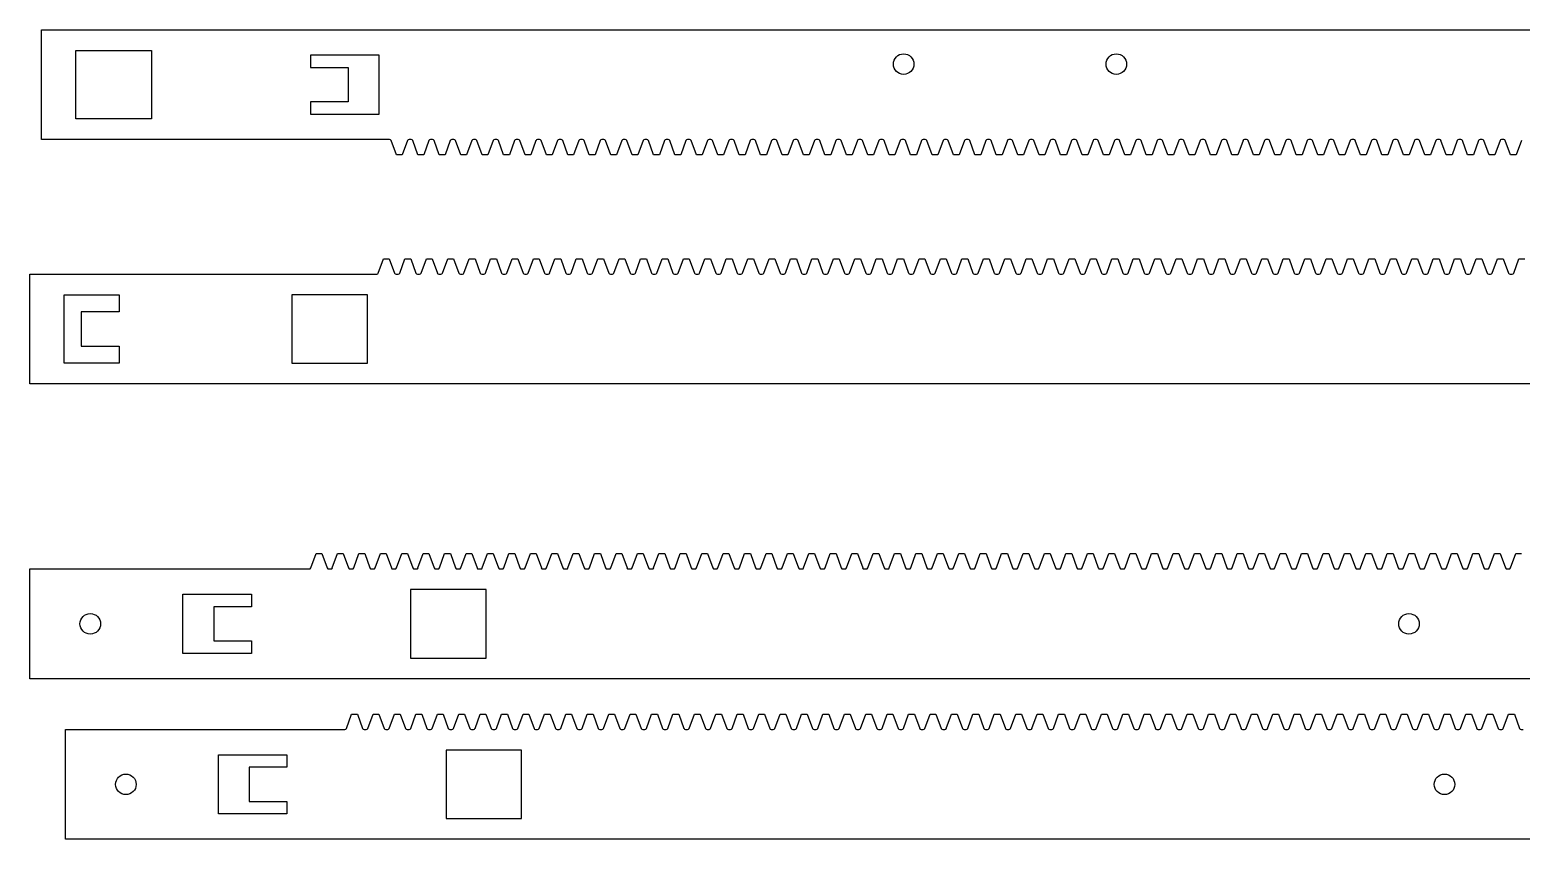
# Model space of a CAD drawing. Header units: millimetres. Extents: x -1032 to 1068, y -74 to 636.
# Drawn here: x 102.5 to 319.9, y 424.4 to 542.5 of the extents above; entities that cross this region are included whole.
import ezdxf

# ---------------------------------------------------------------- set-up
doc = ezdxf.new("R2010")
doc.units = ezdxf.units.MM
for name, color, linetype in [('Default', 7, 'Continuous'), ('RACK', 7, 'Continuous'), ('RACK_COUNTER_BAC', 7, 'Continuous'), ('RACK_FOR_X', 7, 'Continuous')]:
    doc.layers.add(name, color=color, linetype=linetype)

# ---------------------------------------------------------------- blocks, each defined once
blk = doc.blocks.new('SE35')
at = {"layer": 'RACK', "color": 7, "linetype": 'Continuous'}
for p, q in [((143.47, 463.99), (144.23, 466.07)), ((144.23, 466.07), (145.07, 466.07)), ((145.07, 466.07), (145.83, 463.99)), ((146.59, 463.99), (147.35, 466.07)), ((147.35, 466.07), (148.19, 466.07)), ((148.19, 466.07), (148.95, 463.99)), ((149.71, 463.99), (150.47, 466.07)), ((150.47, 466.07), (151.32, 466.07)), ((151.32, 466.07), (152.08, 463.99)), ((152.84, 463.99), (153.6, 466.07)), ((153.6, 466.07), (154.44, 466.07)), ((154.44, 466.07), (155.2, 463.99)), ((155.96, 463.99), (156.72, 466.07)), ((156.72, 466.07), (157.56, 466.07)), ((157.56, 466.07), (158.32, 463.99)), ((159.08, 463.99), (159.84, 466.07)), ((159.84, 466.07), (160.68, 466.07)), ((160.68, 466.07), (161.44, 463.99)), ((162.21, 463.99), (162.96, 466.07)), ((162.96, 466.07), (163.81, 466.07)), ((163.81, 466.07), (164.57, 463.99)), ((165.33, 463.99), (166.09, 466.07)), ((166.09, 466.07), (166.93, 466.07)), ((166.93, 466.07), (167.69, 463.99)), ((168.45, 463.99), (169.21, 466.07)), ((169.21, 466.07), (170.05, 466.07)), ((170.05, 466.07), (170.81, 463.99)), ((171.57, 463.99), (172.33, 466.07)), ((172.33, 466.07), (173.18, 466.07)), ((173.18, 466.07), (173.94, 463.99)), ((174.7, 463.99), (175.46, 466.07)), ((175.46, 466.07), (176.3, 466.07)), ((176.3, 466.07), (177.06, 463.99)), ((177.82, 463.99), (178.58, 466.07)), ((178.58, 466.07), (179.42, 466.07)), ((179.42, 466.07), (180.18, 463.99)), ((180.94, 463.99), (181.7, 466.07)), ((181.7, 466.07), (182.54, 466.07)), ((182.54, 466.07), (183.3, 463.99)), ((184.07, 463.99), (184.82, 466.07)), ((184.82, 466.07), (185.67, 466.07)), ((185.67, 466.07), (186.43, 463.99)), ((187.19, 463.99), (187.95, 466.07)), ((187.95, 466.07), (188.79, 466.07)), ((188.79, 466.07), (189.55, 463.99)), ((190.31, 463.99), (191.07, 466.07)), ((191.07, 466.07), (191.91, 466.07)), ((191.91, 466.07), (192.67, 463.99)), ((193.43, 463.99), (194.19, 466.07)), ((194.19, 466.07), (195.04, 466.07)), ((195.04, 466.07), (195.79, 463.99)), ((196.56, 463.99), (197.32, 466.07)), ((197.32, 466.07), (198.16, 466.07)), ((198.16, 466.07), (198.92, 463.99)), ((199.68, 463.99), (200.44, 466.07)), ((200.44, 466.07), (201.28, 466.07)), ((201.28, 466.07), (202.04, 463.99)), ((202.8, 463.99), (203.56, 466.07)), ((203.56, 466.07), (204.4, 466.07)), ((204.4, 466.07), (205.16, 463.99)), ((205.93, 463.99), (206.68, 466.07)), ((206.68, 466.07), (207.53, 466.07)), ((207.53, 466.07), (208.29, 463.99)), ((209.05, 463.99), (209.81, 466.07)), ((209.81, 466.07), (210.65, 466.07)), ((210.65, 466.07), (211.41, 463.99)), ((212.17, 463.99), (212.93, 466.07)), ((212.93, 466.07), (213.77, 466.07)), ((213.77, 466.07), (214.53, 463.99)), ((215.29, 463.99), (216.05, 466.07)), ((216.05, 466.07), (216.9, 466.07)), ((216.9, 466.07), (217.65, 463.99)), ((218.42, 463.99), (219.18, 466.07)), ((219.18, 466.07), (220.02, 466.07)), ((220.02, 466.07), (220.78, 463.99)), ((221.54, 463.99), (222.3, 466.07)), ((222.3, 466.07), (223.14, 466.07)), ((223.14, 466.07), (223.9, 463.99)), ((224.66, 463.99), (225.42, 466.07)), ((225.42, 466.07), (226.26, 466.07)), ((226.26, 466.07), (227.02, 463.99)), ((227.78, 463.99), (228.54, 466.07)), ((228.54, 466.07), (229.39, 466.07)), ((229.39, 466.07), (230.15, 463.99)), ((230.91, 463.99), (231.67, 466.07)), ((231.67, 466.07), (232.51, 466.07)), ((232.51, 466.07), (233.27, 463.99)), ((234.03, 463.99), (234.79, 466.07)), ((234.79, 466.07), (235.63, 466.07)), ((235.63, 466.07), (236.39, 463.99)), ((237.15, 463.99), (237.91, 466.07)), ((237.91, 466.07), (238.75, 466.07)), ((238.75, 466.07), (239.51, 463.99)), ((240.28, 463.99), (241.03, 466.07)), ((241.03, 466.07), (241.88, 466.07)), ((241.88, 466.07), (242.64, 463.99)), ((243.4, 463.99), (244.16, 466.07)), ((244.16, 466.07), (245, 466.07)), ((245, 466.07), (245.76, 463.99)), ((246.52, 463.99), (247.28, 466.07)), ((247.28, 466.07), (248.12, 466.07)), ((248.12, 466.07), (248.88, 463.99)), ((249.64, 463.99), (250.4, 466.07)), ((250.4, 466.07), (251.25, 466.07)), ((251.25, 466.07), (252.01, 463.99)), ((252.77, 463.99), (253.53, 466.07)), ((253.53, 466.07), (254.37, 466.07)), ((254.37, 466.07), (255.13, 463.99)), ((255.89, 463.99), (256.65, 466.07)), ((256.65, 466.07), (257.49, 466.07)), ((257.49, 466.07), (258.25, 463.99)), ((259.01, 463.99), (259.77, 466.07)), ((259.77, 466.07), (260.61, 466.07)), ((260.61, 466.07), (261.37, 463.99)), ((262.14, 463.99), (262.89, 466.07)), ((262.89, 466.07), (263.74, 466.07)), ((263.74, 466.07), (264.5, 463.99)), ((265.26, 463.99), (266.02, 466.07)), ((266.02, 466.07), (266.86, 466.07)), ((266.86, 466.07), (267.62, 463.99)), ((268.38, 463.99), (269.14, 466.07)), ((269.14, 466.07), (269.98, 466.07)), ((269.98, 466.07), (270.74, 463.99)), ((271.5, 463.99), (272.26, 466.07)), ((272.26, 466.07), (273.11, 466.07)), ((273.11, 466.07), (273.86, 463.99)), ((274.63, 463.99), (275.39, 466.07)), ((275.39, 466.07), (276.23, 466.07)), ((276.23, 466.07), (276.99, 463.99)), ((277.75, 463.99), (278.51, 466.07)), ((278.51, 466.07), (279.35, 466.07)), ((279.35, 466.07), (280.11, 463.99)), ((280.87, 463.99), (281.63, 466.07)), ((281.63, 466.07), (282.47, 466.07)), ((282.47, 466.07), (283.23, 463.99)), ((284, 463.99), (284.75, 466.07)), ((284.75, 466.07), (285.6, 466.07)), ((285.6, 466.07), (286.36, 463.99)), ((287.12, 463.99), (287.88, 466.07)), ((287.88, 466.07), (288.72, 466.07)), ((288.72, 466.07), (289.48, 463.99)), ((290.24, 463.99), (291, 466.07)), ((291, 466.07), (291.84, 466.07)), ((291.84, 466.07), (292.6, 463.99)), ((293.36, 463.99), (294.12, 466.07)), ((294.12, 466.07), (294.97, 466.07)), ((294.97, 466.07), (295.72, 463.99)), ((296.49, 463.99), (297.25, 466.07)), ((297.25, 466.07), (298.09, 466.07)), ((298.09, 466.07), (298.85, 463.99)), ((299.61, 463.99), (300.37, 466.07)), ((300.37, 466.07), (301.21, 466.07)), ((301.21, 466.07), (301.97, 463.99)), ((302.73, 463.99), (303.49, 466.07)), ((303.49, 466.07), (304.33, 466.07)), ((304.33, 466.07), (305.09, 463.99)), ((305.85, 463.99), (306.61, 466.07)), ((306.61, 466.07), (307.46, 466.07)), ((307.46, 466.07), (308.22, 463.99)), ((308.98, 463.99), (309.74, 466.07)), ((309.74, 466.07), (310.58, 466.07)), ((310.58, 466.07), (311.34, 463.99)), ((312.1, 463.99), (312.86, 466.07)), ((312.86, 466.07), (313.7, 466.07)), ((313.7, 466.07), (314.46, 463.99)), ((315.22, 463.99), (315.98, 466.07)), ((315.98, 466.07), (316.83, 466.07)), ((316.83, 466.07), (317.58, 463.99)), ((318.35, 463.99), (319.11, 466.07)), ((319.11, 466.07), (319.95, 466.07)), ((102.5, 463.82), (143.23, 463.82)), ((102.5, 447.82), (102.5, 463.82)), ((146.06, 463.82), (146.36, 463.82)), ((149.19, 463.82), (149.48, 463.82)), ((152.31, 463.82), (152.6, 463.82)), ((155.43, 463.82), (155.73, 463.82)), ((158.56, 463.82), (158.85, 463.82)), ((161.68, 463.82), (161.97, 463.82)), ((164.8, 463.82), (165.09, 463.82)), ((167.92, 463.82), (168.22, 463.82)), ((171.05, 463.82), (171.34, 463.82)), ((174.17, 463.82), (174.46, 463.82)), ((177.29, 463.82), (177.58, 463.82)), ((180.42, 463.82), (180.71, 463.82)), ((183.54, 463.82), (183.83, 463.82)), ((186.66, 463.82), (186.95, 463.82)), ((189.78, 463.82), (190.08, 463.82)), ((192.91, 463.82), (193.2, 463.82)), ((196.03, 463.82), (196.32, 463.82)), ((199.15, 463.82), (199.44, 463.82)), ((202.28, 463.82), (202.57, 463.82)), ((205.4, 463.82), (205.69, 463.82)), ((208.52, 463.82), (208.81, 463.82)), ((211.64, 463.82), (211.94, 463.82)), ((214.77, 463.82), (215.06, 463.82)), ((217.89, 463.82), (218.18, 463.82)), ((221.01, 463.82), (221.3, 463.82)), ((224.13, 463.82), (224.43, 463.82)), ((227.26, 463.82), (227.55, 463.82)), ((230.38, 463.82), (230.67, 463.82)), ((233.5, 463.82), (233.8, 463.82)), ((236.63, 463.82), (236.92, 463.82)), ((239.75, 463.82), (240.04, 463.82)), ((242.87, 463.82), (243.16, 463.82)), ((245.99, 463.82), (246.29, 463.82)), ((249.12, 463.82), (249.41, 463.82)), ((252.24, 463.82), (252.53, 463.82)), ((255.36, 463.82), (255.65, 463.82)), ((258.49, 463.82), (258.78, 463.82)), ((261.61, 463.82), (261.9, 463.82)), ((264.73, 463.82), (265.02, 463.82)), ((267.85, 463.82), (268.15, 463.82)), ((270.98, 463.82), (271.27, 463.82)), ((274.1, 463.82), (274.39, 463.82)), ((277.22, 463.82), (277.51, 463.82)), ((280.35, 463.82), (280.64, 463.82)), ((283.47, 463.82), (283.76, 463.82)), ((286.59, 463.82), (286.88, 463.82)), ((289.71, 463.82), (290.01, 463.82)), ((292.84, 463.82), (293.13, 463.82)), ((295.96, 463.82), (296.25, 463.82)), ((299.08, 463.82), (299.37, 463.82)), ((302.21, 463.82), (302.5, 463.82)), ((305.33, 463.82), (305.62, 463.82)), ((308.45, 463.82), (308.74, 463.82)), ((311.57, 463.82), (311.87, 463.82)), ((314.7, 463.82), (314.99, 463.82)), ((317.82, 463.82), (318.11, 463.82)), ((124.8, 451.51), (124.8, 460.14)), ((124.8, 460.14), (134.8, 460.14)), ((134.8, 460.14), (134.8, 458.32)), ((158, 460.82), (158, 450.82)), ((169, 460.82), (158, 460.82)), ((169, 450.82), (169, 460.82)), ((134.8, 458.32), (129.3, 458.32)), ((129.3, 458.32), (129.3, 453.32)), ((129.3, 453.32), (134.8, 453.32)), ((134.8, 453.32), (134.8, 451.51)), ((134.8, 451.51), (124.8, 451.51)), ((158, 450.82), (169, 450.82)), ((325.16, 447.82), (102.5, 447.82))]:
    blk.add_line(p, q, dxfattribs=at)
for centre in [(111.31, 455.82), (303.53, 455.82)]:
    blk.add_circle(centre, 1.5, dxfattribs=at)
for centre, start, end in [((143.23, 464.07), 270, 340), ((146.06, 464.07), 200, 270), ((146.36, 464.07), 270, 340), ((149.19, 464.07), 200, 270), ((149.48, 464.07), 270, 340), ((152.31, 464.07), 200, 270), ((152.6, 464.07), 270, 340), ((155.43, 464.07), 200, 270), ((155.73, 464.07), 270, 340), ((158.56, 464.07), 200, 270), ((158.85, 464.07), 270, 340), ((161.68, 464.07), 200, 270), ((161.97, 464.07), 270, 340), ((164.8, 464.07), 200, 270), ((165.09, 464.07), 270, 340), ((167.92, 464.07), 200, 270), ((168.22, 464.07), 270, 340), ((171.05, 464.07), 200, 270), ((171.34, 464.07), 270, 340), ((174.17, 464.07), 200, 270), ((174.46, 464.07), 270, 340), ((177.29, 464.07), 200, 270), ((177.58, 464.07), 270, 340), ((180.42, 464.07), 200, 270), ((180.71, 464.07), 270, 340), ((183.54, 464.07), 200, 270), ((183.83, 464.07), 270, 340), ((186.66, 464.07), 200, 270), ((186.95, 464.07), 270, 340), ((189.78, 464.07), 200, 270), ((190.08, 464.07), 270, 340), ((192.91, 464.07), 200, 270), ((193.2, 464.07), 270, 340), ((196.03, 464.07), 200, 270), ((196.32, 464.07), 270, 340), ((199.15, 464.07), 200, 270), ((199.44, 464.07), 270, 340), ((202.28, 464.07), 200, 270), ((202.57, 464.07), 270, 340), ((205.4, 464.07), 200, 270), ((205.69, 464.07), 270, 340), ((208.52, 464.07), 200, 270), ((208.81, 464.07), 270, 340), ((211.64, 464.07), 200, 270), ((211.94, 464.07), 270, 340), ((214.77, 464.07), 200, 270), ((215.06, 464.07), 270, 340), ((217.89, 464.07), 200, 270), ((218.18, 464.07), 270, 340), ((221.01, 464.07), 200, 270), ((221.3, 464.07), 270, 340), ((224.13, 464.07), 200, 270), ((224.43, 464.07), 270, 340), ((227.26, 464.07), 200, 270), ((227.55, 464.07), 270, 340), ((230.38, 464.07), 200, 270), ((230.67, 464.07), 270, 340), ((233.5, 464.07), 200, 270), ((233.8, 464.07), 270, 340), ((236.63, 464.07), 200, 270), ((236.92, 464.07), 270, 340), ((239.75, 464.07), 200, 270), ((240.04, 464.07), 270, 340), ((242.87, 464.07), 200, 270), ((243.16, 464.07), 270, 340), ((245.99, 464.07), 200, 270), ((246.29, 464.07), 270, 340), ((249.12, 464.07), 200, 270), ((249.41, 464.07), 270, 340), ((252.24, 464.07), 200, 270), ((252.53, 464.07), 270, 340), ((255.36, 464.07), 200, 270), ((255.65, 464.07), 270, 340), ((258.49, 464.07), 200, 270), ((258.78, 464.07), 270, 340), ((261.61, 464.07), 200, 270), ((261.9, 464.07), 270, 340), ((264.73, 464.07), 200, 270), ((265.02, 464.07), 270, 340), ((267.85, 464.07), 200, 270), ((268.15, 464.07), 270, 340), ((270.98, 464.07), 200, 270), ((271.27, 464.07), 270, 340), ((274.1, 464.07), 200, 270), ((274.39, 464.07), 270, 340), ((277.22, 464.07), 200, 270), ((277.51, 464.07), 270, 340), ((280.35, 464.07), 200, 270), ((280.64, 464.07), 270, 340), ((283.47, 464.07), 200, 270), ((283.76, 464.07), 270, 340), ((286.59, 464.07), 200, 270), ((286.88, 464.07), 270, 340), ((289.71, 464.07), 200, 270), ((290.01, 464.07), 270, 340), ((292.84, 464.07), 200, 270), ((293.13, 464.07), 270, 340), ((295.96, 464.07), 200, 270), ((296.25, 464.07), 270, 340), ((299.08, 464.07), 200, 270), ((299.37, 464.07), 270, 340), ((302.21, 464.07), 200, 270), ((302.5, 464.07), 270, 340), ((305.33, 464.07), 200, 270), ((305.62, 464.07), 270, 340), ((308.45, 464.07), 200, 270), ((308.74, 464.07), 270, 340), ((311.57, 464.07), 200, 270), ((311.87, 464.07), 270, 340), ((314.7, 464.07), 200, 270), ((314.99, 464.07), 270, 340), ((317.82, 464.07), 200, 270), ((318.11, 464.07), 270, 340)]:
    blk.add_arc(centre, 0.25, start, end, dxfattribs=at)
blk = doc.blocks.new('SE36')
at = {"layer": 'RACK_COUNTER_BAC', "color": 7, "linetype": 'Continuous'}
for p, q in [((153.29, 506.99), (154.05, 509.07)), ((154.05, 509.07), (154.89, 509.07)), ((154.89, 509.07), (155.65, 506.99)), ((156.42, 506.99), (157.17, 509.07)), ((157.17, 509.07), (158.02, 509.07)), ((158.02, 509.07), (158.78, 506.99)), ((159.54, 506.99), (160.3, 509.07)), ((160.3, 509.07), (161.14, 509.07)), ((161.14, 509.07), (161.9, 506.99)), ((162.66, 506.99), (163.42, 509.07)), ((163.42, 509.07), (164.26, 509.07)), ((164.26, 509.07), (165.02, 506.99)), ((165.78, 506.99), (166.54, 509.07)), ((166.54, 509.07), (167.39, 509.07)), ((167.39, 509.07), (168.14, 506.99)), ((168.91, 506.99), (169.67, 509.07)), ((169.67, 509.07), (170.51, 509.07)), ((170.51, 509.07), (171.27, 506.99)), ((172.03, 506.99), (172.79, 509.07)), ((172.79, 509.07), (173.63, 509.07)), ((173.63, 509.07), (174.39, 506.99)), ((175.15, 506.99), (175.91, 509.07)), ((175.91, 509.07), (176.75, 509.07)), ((176.75, 509.07), (177.51, 506.99)), ((178.27, 506.99), (179.03, 509.07)), ((179.03, 509.07), (179.88, 509.07)), ((179.88, 509.07), (180.64, 506.99)), ((181.4, 506.99), (182.16, 509.07)), ((182.16, 509.07), (183, 509.07)), ((183, 509.07), (183.76, 506.99)), ((184.52, 506.99), (185.28, 509.07)), ((185.28, 509.07), (186.12, 509.07)), ((186.12, 509.07), (186.88, 506.99)), ((187.64, 506.99), (188.4, 509.07)), ((188.4, 509.07), (189.25, 509.07)), ((189.25, 509.07), (190, 506.99)), ((190.77, 506.99), (191.53, 509.07)), ((191.53, 509.07), (192.37, 509.07)), ((192.37, 509.07), (193.13, 506.99)), ((193.89, 506.99), (194.65, 509.07)), ((194.65, 509.07), (195.49, 509.07)), ((195.49, 509.07), (196.25, 506.99)), ((197.01, 506.99), (197.77, 509.07)), ((197.77, 509.07), (198.61, 509.07)), ((198.61, 509.07), (199.37, 506.99)), ((200.13, 506.99), (200.89, 509.07)), ((200.89, 509.07), (201.74, 509.07)), ((201.74, 509.07), (202.5, 506.99)), ((203.26, 506.99), (204.02, 509.07)), ((204.02, 509.07), (204.86, 509.07)), ((204.86, 509.07), (205.62, 506.99)), ((206.38, 506.99), (207.14, 509.07)), ((207.14, 509.07), (207.98, 509.07)), ((207.98, 509.07), (208.74, 506.99)), ((209.5, 506.99), (210.26, 509.07)), ((210.26, 509.07), (211.1, 509.07)), ((211.1, 509.07), (211.86, 506.99)), ((212.63, 506.99), (213.38, 509.07)), ((213.38, 509.07), (214.23, 509.07)), ((214.23, 509.07), (214.99, 506.99)), ((215.75, 506.99), (216.51, 509.07)), ((216.51, 509.07), (217.35, 509.07)), ((217.35, 509.07), (218.11, 506.99)), ((218.87, 506.99), (219.63, 509.07)), ((219.63, 509.07), (220.47, 509.07)), ((220.47, 509.07), (221.23, 506.99)), ((221.99, 506.99), (222.75, 509.07)), ((222.75, 509.07), (223.6, 509.07)), ((223.6, 509.07), (224.36, 506.99)), ((225.12, 506.99), (225.88, 509.07)), ((225.88, 509.07), (226.72, 509.07)), ((226.72, 509.07), (227.48, 506.99)), ((228.24, 506.99), (229, 509.07)), ((229, 509.07), (229.84, 509.07)), ((229.84, 509.07), (230.6, 506.99)), ((231.36, 506.99), (232.12, 509.07)), ((232.12, 509.07), (232.96, 509.07)), ((232.96, 509.07), (233.72, 506.99)), ((234.49, 506.99), (235.24, 509.07)), ((235.24, 509.07), (236.09, 509.07)), ((236.09, 509.07), (236.85, 506.99)), ((237.61, 506.99), (238.37, 509.07)), ((238.37, 509.07), (239.21, 509.07)), ((239.21, 509.07), (239.97, 506.99)), ((240.73, 506.99), (241.49, 509.07)), ((241.49, 509.07), (242.33, 509.07)), ((242.33, 509.07), (243.09, 506.99)), ((243.85, 506.99), (244.61, 509.07)), ((244.61, 509.07), (245.46, 509.07)), ((245.46, 509.07), (246.21, 506.99)), ((246.98, 506.99), (247.74, 509.07)), ((247.74, 509.07), (248.58, 509.07)), ((248.58, 509.07), (249.34, 506.99)), ((250.1, 506.99), (250.86, 509.07)), ((250.86, 509.07), (251.7, 509.07)), ((251.7, 509.07), (252.46, 506.99)), ((253.22, 506.99), (253.98, 509.07)), ((253.98, 509.07), (254.82, 509.07)), ((254.82, 509.07), (255.58, 506.99)), ((256.35, 506.99), (257.1, 509.07)), ((257.1, 509.07), (257.95, 509.07)), ((257.95, 509.07), (258.71, 506.99)), ((259.47, 506.99), (260.23, 509.07)), ((260.23, 509.07), (261.07, 509.07)), ((261.07, 509.07), (261.83, 506.99)), ((262.59, 506.99), (263.35, 509.07)), ((263.35, 509.07), (264.19, 509.07)), ((264.19, 509.07), (264.95, 506.99)), ((265.71, 506.99), (266.47, 509.07)), ((266.47, 509.07), (267.32, 509.07)), ((267.32, 509.07), (268.07, 506.99)), ((268.84, 506.99), (269.6, 509.07)), ((269.6, 509.07), (270.44, 509.07)), ((270.44, 509.07), (271.2, 506.99)), ((271.96, 506.99), (272.72, 509.07)), ((272.72, 509.07), (273.56, 509.07)), ((273.56, 509.07), (274.32, 506.99)), ((275.08, 506.99), (275.84, 509.07)), ((275.84, 509.07), (276.68, 509.07)), ((276.68, 509.07), (277.44, 506.99)), ((278.2, 506.99), (278.96, 509.07)), ((278.96, 509.07), (279.81, 509.07)), ((279.81, 509.07), (280.57, 506.99)), ((281.33, 506.99), (282.09, 509.07)), ((282.09, 509.07), (282.93, 509.07)), ((282.93, 509.07), (283.69, 506.99)), ((284.45, 506.99), (285.21, 509.07)), ((285.21, 509.07), (286.05, 509.07)), ((286.05, 509.07), (286.81, 506.99)), ((287.57, 506.99), (288.33, 509.07)), ((288.33, 509.07), (289.18, 509.07)), ((289.18, 509.07), (289.93, 506.99)), ((290.7, 506.99), (291.45, 509.07)), ((291.45, 509.07), (292.3, 509.07)), ((292.3, 509.07), (293.06, 506.99)), ((293.82, 506.99), (294.58, 509.07)), ((294.58, 509.07), (295.42, 509.07)), ((295.42, 509.07), (296.18, 506.99)), ((296.94, 506.99), (297.7, 509.07)), ((297.7, 509.07), (298.54, 509.07)), ((298.54, 509.07), (299.3, 506.99)), ((300.06, 506.99), (300.82, 509.07)), ((300.82, 509.07), (301.67, 509.07)), ((301.67, 509.07), (302.43, 506.99)), ((303.19, 506.99), (303.95, 509.07)), ((303.95, 509.07), (304.79, 509.07)), ((304.79, 509.07), (305.55, 506.99)), ((306.31, 506.99), (307.07, 509.07)), ((307.07, 509.07), (307.91, 509.07)), ((307.91, 509.07), (308.67, 506.99)), ((309.43, 506.99), (310.19, 509.07)), ((310.19, 509.07), (311.03, 509.07)), ((311.03, 509.07), (311.79, 506.99)), ((312.56, 506.99), (313.31, 509.07)), ((313.31, 509.07), (314.16, 509.07)), ((314.16, 509.07), (314.92, 506.99)), ((315.68, 506.99), (316.44, 509.07)), ((316.44, 509.07), (317.28, 509.07)), ((317.28, 509.07), (318.04, 506.99)), ((318.8, 506.99), (319.56, 509.07)), ((319.56, 509.07), (320.4, 509.07)), ((102.5, 506.82), (153.06, 506.82)), ((102.5, 490.82), (102.5, 506.82)), ((155.89, 506.82), (156.18, 506.82)), ((159.01, 506.82), (159.3, 506.82)), ((162.13, 506.82), (162.43, 506.82)), ((165.26, 506.82), (165.55, 506.82)), ((168.38, 506.82), (168.67, 506.82)), ((171.5, 506.82), (171.79, 506.82)), ((174.63, 506.82), (174.92, 506.82)), ((177.75, 506.82), (178.04, 506.82)), ((180.87, 506.82), (181.16, 506.82)), ((183.99, 506.82), (184.29, 506.82)), ((187.12, 506.82), (187.41, 506.82)), ((190.24, 506.82), (190.53, 506.82)), ((193.36, 506.82), (193.65, 506.82)), ((196.48, 506.82), (196.78, 506.82)), ((199.61, 506.82), (199.9, 506.82)), ((202.73, 506.82), (203.02, 506.82)), ((205.85, 506.82), (206.15, 506.82)), ((208.98, 506.82), (209.27, 506.82)), ((212.1, 506.82), (212.39, 506.82)), ((215.22, 506.82), (215.51, 506.82)), ((218.34, 506.82), (218.64, 506.82)), ((221.47, 506.82), (221.76, 506.82)), ((224.59, 506.82), (224.88, 506.82)), ((227.71, 506.82), (228, 506.82)), ((230.84, 506.82), (231.13, 506.82)), ((233.96, 506.82), (234.25, 506.82)), ((237.08, 506.82), (237.37, 506.82)), ((240.2, 506.82), (240.5, 506.82)), ((243.33, 506.82), (243.62, 506.82)), ((246.45, 506.82), (246.74, 506.82)), ((249.57, 506.82), (249.86, 506.82)), ((252.7, 506.82), (252.99, 506.82)), ((255.82, 506.82), (256.11, 506.82)), ((258.94, 506.82), (259.23, 506.82)), ((262.06, 506.82), (262.36, 506.82)), ((265.19, 506.82), (265.48, 506.82)), ((268.31, 506.82), (268.6, 506.82)), ((271.43, 506.82), (271.72, 506.82)), ((274.55, 506.82), (274.85, 506.82)), ((277.68, 506.82), (277.97, 506.82)), ((280.8, 506.82), (281.09, 506.82)), ((283.92, 506.82), (284.22, 506.82)), ((287.05, 506.82), (287.34, 506.82)), ((290.17, 506.82), (290.46, 506.82)), ((293.29, 506.82), (293.58, 506.82)), ((296.41, 506.82), (296.71, 506.82)), ((299.54, 506.82), (299.83, 506.82)), ((302.66, 506.82), (302.95, 506.82)), ((305.78, 506.82), (306.08, 506.82)), ((308.91, 506.82), (309.2, 506.82)), ((312.03, 506.82), (312.32, 506.82)), ((315.15, 506.82), (315.44, 506.82)), ((318.27, 506.82), (318.57, 506.82)), ((107.5, 493.82), (107.5, 503.82)), ((107.5, 503.82), (115.5, 503.82)), ((115.5, 503.82), (115.5, 501.32)), ((151.7, 503.82), (140.7, 503.82)), ((140.7, 503.82), (140.7, 493.82)), ((151.7, 493.82), (151.7, 503.82)), ((115.5, 501.32), (110, 501.32)), ((110, 501.32), (110, 496.32)), ((110, 496.32), (115.5, 496.32)), ((115.5, 496.32), (115.5, 493.82)), ((115.5, 493.82), (107.5, 493.82)), ((140.7, 493.82), (151.7, 493.82)), ((384.8, 490.82), (102.5, 490.82))]:
    blk.add_line(p, q, dxfattribs=at)
for centre, start, end in [((153.06, 507.07), 270, 340), ((155.89, 507.07), 200, 270), ((156.18, 507.07), 270, 340), ((159.01, 507.07), 200, 270), ((159.3, 507.07), 270, 340), ((162.13, 507.07), 200, 270), ((162.43, 507.07), 270, 340), ((165.26, 507.07), 200, 270), ((165.55, 507.07), 270, 340), ((168.38, 507.07), 200, 270), ((168.67, 507.07), 270, 340), ((171.5, 507.07), 200, 270), ((171.79, 507.07), 270, 340), ((174.63, 507.07), 200, 270), ((174.92, 507.07), 270, 340), ((177.75, 507.07), 200, 270), ((178.04, 507.07), 270, 340), ((180.87, 507.07), 200, 270), ((181.16, 507.07), 270, 340), ((183.99, 507.07), 200, 270), ((184.29, 507.07), 270, 340), ((187.12, 507.07), 200, 270), ((187.41, 507.07), 270, 340), ((190.24, 507.07), 200, 270), ((190.53, 507.07), 270, 340), ((193.36, 507.07), 200, 270), ((193.65, 507.07), 270, 340), ((196.48, 507.07), 200, 270), ((196.78, 507.07), 270, 340), ((199.61, 507.07), 200, 270), ((199.9, 507.07), 270, 340), ((202.73, 507.07), 200, 270), ((203.02, 507.07), 270, 340), ((205.85, 507.07), 200, 270), ((206.15, 507.07), 270, 340), ((208.98, 507.07), 200, 270), ((209.27, 507.07), 270, 340), ((212.1, 507.07), 200, 270), ((212.39, 507.07), 270, 340), ((215.22, 507.07), 200, 270), ((215.51, 507.07), 270, 340), ((218.34, 507.07), 200, 270), ((218.64, 507.07), 270, 340), ((221.47, 507.07), 200, 270), ((221.76, 507.07), 270, 340), ((224.59, 507.07), 200, 270), ((224.88, 507.07), 270, 340), ((227.71, 507.07), 200, 270), ((228, 507.07), 270, 340), ((230.84, 507.07), 200, 270), ((231.13, 507.07), 270, 340), ((233.96, 507.07), 200, 270), ((234.25, 507.07), 270, 340), ((237.08, 507.07), 200, 270), ((237.37, 507.07), 270, 340), ((240.2, 507.07), 200, 270), ((240.5, 507.07), 270, 340), ((243.33, 507.07), 200, 270), ((243.62, 507.07), 270, 340), ((246.45, 507.07), 200, 270), ((246.74, 507.07), 270, 340), ((249.57, 507.07), 200, 270), ((249.86, 507.07), 270, 340), ((252.7, 507.07), 200, 270), ((252.99, 507.07), 270, 340), ((255.82, 507.07), 200, 270), ((256.11, 507.07), 270, 340), ((258.94, 507.07), 200, 270), ((259.23, 507.07), 270, 340), ((262.06, 507.07), 200, 270), ((262.36, 507.07), 270, 340), ((265.19, 507.07), 200, 270), ((265.48, 507.07), 270, 340), ((268.31, 507.07), 200, 270), ((268.6, 507.07), 270, 340), ((271.43, 507.07), 200, 270), ((271.72, 507.07), 270, 340), ((274.55, 507.07), 200, 270), ((274.85, 507.07), 270, 340), ((277.68, 507.07), 200, 270), ((277.97, 507.07), 270, 340), ((280.8, 507.07), 200, 270), ((281.09, 507.07), 270, 340), ((283.92, 507.07), 200, 270), ((284.22, 507.07), 270, 340), ((287.05, 507.07), 200, 270), ((287.34, 507.07), 270, 340), ((290.17, 507.07), 200, 270), ((290.46, 507.07), 270, 340), ((293.29, 507.07), 200, 270), ((293.58, 507.07), 270, 340), ((296.41, 507.07), 200, 270), ((296.71, 507.07), 270, 340), ((299.54, 507.07), 200, 270), ((299.83, 507.07), 270, 340), ((302.66, 507.07), 200, 270), ((302.95, 507.07), 270, 340), ((305.78, 507.07), 200, 270), ((306.08, 507.07), 270, 340), ((308.91, 507.07), 200, 270), ((309.2, 507.07), 270, 340), ((312.03, 507.07), 200, 270), ((312.32, 507.07), 270, 340), ((315.15, 507.07), 200, 270), ((315.44, 507.07), 270, 340), ((318.27, 507.07), 200, 270), ((318.57, 507.07), 270, 340)]:
    blk.add_arc(centre, 0.25, start, end, dxfattribs=at)
blk = doc.blocks.new('SE37')
at = {"layer": 'RACK_FOR_X', "color": 7, "linetype": 'Continuous'}
for p, q in [((104.21, 542.47), (386.52, 542.47)), ((104.21, 526.47), (104.21, 542.47)), ((109.21, 529.47), (109.21, 539.47)), ((109.21, 539.47), (120.21, 539.47)), ((120.21, 539.47), (120.21, 529.47)), ((153.42, 538.79), (143.42, 538.79)), ((143.42, 538.79), (143.42, 536.97)), ((143.42, 536.97), (148.92, 536.97)), ((148.92, 536.97), (148.92, 531.97)), ((153.42, 530.15), (153.42, 538.79)), ((143.42, 531.97), (143.42, 530.15)), ((148.92, 531.97), (143.42, 531.97)), ((120.21, 529.47), (109.21, 529.47)), ((143.42, 530.15), (153.42, 530.15)), ((154.95, 526.47), (104.21, 526.47)), ((155.94, 524.22), (155.19, 526.31)), ((157.55, 526.31), (156.79, 524.22)), ((158.07, 526.47), (157.78, 526.47)), ((159.07, 524.22), (158.31, 526.31)), ((160.67, 526.31), (159.91, 524.22)), ((161.2, 526.47), (160.9, 526.47)), ((162.19, 524.22), (161.43, 526.31)), ((163.79, 526.31), (163.03, 524.22)), ((164.32, 526.47), (164.03, 526.47)), ((165.31, 524.22), (164.55, 526.31)), ((166.91, 526.31), (166.16, 524.22)), ((167.44, 526.47), (167.15, 526.47)), ((168.44, 524.22), (167.68, 526.31)), ((170.04, 526.31), (169.28, 524.22)), ((170.56, 526.47), (170.27, 526.47)), ((171.56, 524.22), (170.8, 526.31)), ((173.16, 526.31), (172.4, 524.22)), ((173.69, 526.47), (173.4, 526.47)), ((174.68, 524.22), (173.92, 526.31)), ((176.28, 526.31), (175.52, 524.22)), ((176.81, 526.47), (176.52, 526.47)), ((177.8, 524.22), (177.05, 526.31)), ((179.41, 526.31), (178.65, 524.22)), ((179.93, 526.47), (179.64, 526.47)), ((180.93, 524.22), (180.17, 526.31)), ((182.53, 526.31), (181.77, 524.22)), ((183.06, 526.47), (182.76, 526.47)), ((184.05, 524.22), (183.29, 526.31)), ((185.65, 526.31), (184.89, 524.22)), ((186.18, 526.47), (185.89, 526.47)), ((187.17, 524.22), (186.41, 526.31)), ((188.77, 526.31), (188.02, 524.22)), ((189.3, 526.47), (189.01, 526.47)), ((190.3, 524.22), (189.54, 526.31)), ((191.9, 526.31), (191.14, 524.22)), ((192.42, 526.47), (192.13, 526.47)), ((193.42, 524.22), (192.66, 526.31)), ((195.02, 526.31), (194.26, 524.22)), ((195.55, 526.47), (195.26, 526.47)), ((196.54, 524.22), (195.78, 526.31)), ((198.14, 526.31), (197.38, 524.22)), ((198.67, 526.47), (198.38, 526.47)), ((199.66, 524.22), (198.9, 526.31)), ((201.27, 526.31), (200.51, 524.22)), ((201.79, 526.47), (201.5, 526.47)), ((202.79, 524.22), (202.03, 526.31)), ((204.39, 526.31), (203.63, 524.22)), ((204.92, 526.47), (204.62, 526.47)), ((205.91, 524.22), (205.15, 526.31)), ((207.51, 526.31), (206.75, 524.22)), ((208.04, 526.47), (207.75, 526.47)), ((209.03, 524.22), (208.27, 526.31)), ((210.63, 526.31), (209.88, 524.22)), ((211.16, 526.47), (210.87, 526.47)), ((212.16, 524.22), (211.4, 526.31)), ((213.76, 526.31), (213, 524.22)), ((214.28, 526.47), (213.99, 526.47)), ((215.28, 524.22), (214.52, 526.31)), ((216.88, 526.31), (216.12, 524.22)), ((217.41, 526.47), (217.11, 526.47)), ((218.4, 524.22), (217.64, 526.31)), ((220, 526.31), (219.24, 524.22)), ((220.53, 526.47), (220.24, 526.47)), ((221.52, 524.22), (220.76, 526.31)), ((223.13, 526.31), (222.37, 524.22)), ((223.65, 526.47), (223.36, 526.47)), ((224.65, 524.22), (223.89, 526.31)), ((226.25, 526.31), (225.49, 524.22)), ((226.78, 526.47), (226.48, 526.47)), ((227.77, 524.22), (227.01, 526.31)), ((229.37, 526.31), (228.61, 524.22)), ((229.9, 526.47), (229.61, 526.47)), ((230.89, 524.22), (230.13, 526.31)), ((232.49, 526.31), (231.73, 524.22)), ((233.02, 526.47), (232.73, 526.47)), ((234.01, 524.22), (233.26, 526.31)), ((235.62, 526.31), (234.86, 524.22)), ((236.14, 526.47), (235.85, 526.47)), ((237.14, 524.22), (236.38, 526.31)), ((238.74, 526.31), (237.98, 524.22)), ((239.27, 526.47), (238.97, 526.47)), ((240.26, 524.22), (239.5, 526.31)), ((241.86, 526.31), (241.1, 524.22)), ((242.39, 526.47), (242.1, 526.47)), ((243.38, 524.22), (242.62, 526.31)), ((244.99, 526.31), (244.23, 524.22)), ((245.51, 526.47), (245.22, 526.47)), ((246.51, 524.22), (245.75, 526.31)), ((248.11, 526.31), (247.35, 524.22)), ((248.63, 526.47), (248.34, 526.47)), ((249.63, 524.22), (248.87, 526.31)), ((251.23, 526.31), (250.47, 524.22)), ((251.76, 526.47), (251.47, 526.47)), ((252.75, 524.22), (251.99, 526.31)), ((254.35, 526.31), (253.59, 524.22)), ((254.88, 526.47), (254.59, 526.47)), ((255.87, 524.22), (255.12, 526.31)), ((257.48, 526.31), (256.72, 524.22)), ((258, 526.47), (257.71, 526.47)), ((259, 524.22), (258.24, 526.31)), ((260.6, 526.31), (259.84, 524.22)), ((261.13, 526.47), (260.83, 526.47)), ((262.12, 524.22), (261.36, 526.31)), ((263.72, 526.31), (262.96, 524.22)), ((264.25, 526.47), (263.96, 526.47)), ((265.24, 524.22), (264.48, 526.31)), ((266.84, 526.31), (266.09, 524.22)), ((267.37, 526.47), (267.08, 526.47)), ((268.37, 524.22), (267.61, 526.31)), ((269.97, 526.31), (269.21, 524.22)), ((270.49, 526.47), (270.2, 526.47)), ((271.49, 524.22), (270.73, 526.31)), ((273.09, 526.31), (272.33, 524.22)), ((273.62, 526.47), (273.33, 526.47)), ((274.61, 524.22), (273.85, 526.31)), ((276.21, 526.31), (275.45, 524.22)), ((276.74, 526.47), (276.45, 526.47)), ((277.73, 524.22), (276.98, 526.31)), ((279.34, 526.31), (278.58, 524.22)), ((279.86, 526.47), (279.57, 526.47)), ((280.86, 524.22), (280.1, 526.31)), ((282.46, 526.31), (281.7, 524.22)), ((282.99, 526.47), (282.69, 526.47)), ((283.98, 524.22), (283.22, 526.31)), ((285.58, 526.31), (284.82, 524.22)), ((286.11, 526.47), (285.82, 526.47)), ((287.1, 524.22), (286.34, 526.31)), ((288.7, 526.31), (287.95, 524.22)), ((289.23, 526.47), (288.94, 526.47)), ((290.23, 524.22), (289.47, 526.31)), ((291.83, 526.31), (291.07, 524.22)), ((292.35, 526.47), (292.06, 526.47)), ((293.35, 524.22), (292.59, 526.31)), ((294.95, 526.31), (294.19, 524.22)), ((295.48, 526.47), (295.18, 526.47)), ((296.47, 524.22), (295.71, 526.31)), ((298.07, 526.31), (297.31, 524.22)), ((298.6, 526.47), (298.31, 526.47)), ((299.59, 524.22), (298.83, 526.31)), ((301.2, 526.31), (300.44, 524.22)), ((301.72, 526.47), (301.43, 526.47)), ((302.72, 524.22), (301.96, 526.31)), ((304.32, 526.31), (303.56, 524.22)), ((304.85, 526.47), (304.55, 526.47)), ((305.84, 524.22), (305.08, 526.31)), ((307.44, 526.31), (306.68, 524.22)), ((307.97, 526.47), (307.68, 526.47)), ((308.96, 524.22), (308.2, 526.31)), ((310.56, 526.31), (309.81, 524.22)), ((311.09, 526.47), (310.8, 526.47)), ((312.08, 524.22), (311.33, 526.31)), ((313.69, 526.31), (312.93, 524.22)), ((314.21, 526.47), (313.92, 526.47)), ((315.21, 524.22), (314.45, 526.31)), ((316.81, 526.31), (316.05, 524.22)), ((317.34, 526.47), (317.04, 526.47)), ((318.33, 524.22), (317.57, 526.31)), ((319.93, 526.31), (319.17, 524.22)), ((156.79, 524.22), (155.94, 524.22)), ((159.91, 524.22), (159.07, 524.22)), ((163.03, 524.22), (162.19, 524.22)), ((166.16, 524.22), (165.31, 524.22)), ((169.28, 524.22), (168.44, 524.22)), ((172.4, 524.22), (171.56, 524.22)), ((175.52, 524.22), (174.68, 524.22)), ((178.65, 524.22), (177.8, 524.22)), ((181.77, 524.22), (180.93, 524.22)), ((184.89, 524.22), (184.05, 524.22)), ((188.02, 524.22), (187.17, 524.22)), ((191.14, 524.22), (190.3, 524.22)), ((194.26, 524.22), (193.42, 524.22)), ((197.38, 524.22), (196.54, 524.22)), ((200.51, 524.22), (199.66, 524.22)), ((203.63, 524.22), (202.79, 524.22)), ((206.75, 524.22), (205.91, 524.22)), ((209.88, 524.22), (209.03, 524.22)), ((213, 524.22), (212.16, 524.22)), ((216.12, 524.22), (215.28, 524.22)), ((219.24, 524.22), (218.4, 524.22)), ((222.37, 524.22), (221.52, 524.22)), ((225.49, 524.22), (224.65, 524.22)), ((228.61, 524.22), (227.77, 524.22)), ((231.73, 524.22), (230.89, 524.22)), ((234.86, 524.22), (234.01, 524.22)), ((237.98, 524.22), (237.14, 524.22)), ((241.1, 524.22), (240.26, 524.22)), ((244.23, 524.22), (243.38, 524.22)), ((247.35, 524.22), (246.51, 524.22)), ((250.47, 524.22), (249.63, 524.22)), ((253.59, 524.22), (252.75, 524.22)), ((256.72, 524.22), (255.87, 524.22)), ((259.84, 524.22), (259, 524.22)), ((262.96, 524.22), (262.12, 524.22)), ((266.09, 524.22), (265.24, 524.22)), ((269.21, 524.22), (268.37, 524.22)), ((272.33, 524.22), (271.49, 524.22)), ((275.45, 524.22), (274.61, 524.22)), ((278.58, 524.22), (277.73, 524.22)), ((281.7, 524.22), (280.86, 524.22)), ((284.82, 524.22), (283.98, 524.22)), ((287.95, 524.22), (287.1, 524.22)), ((291.07, 524.22), (290.23, 524.22)), ((294.19, 524.22), (293.35, 524.22)), ((297.31, 524.22), (296.47, 524.22)), ((300.44, 524.22), (299.59, 524.22)), ((303.56, 524.22), (302.72, 524.22)), ((306.68, 524.22), (305.84, 524.22)), ((309.81, 524.22), (308.96, 524.22)), ((312.93, 524.22), (312.08, 524.22)), ((316.05, 524.22), (315.21, 524.22)), ((319.17, 524.22), (318.33, 524.22))]:
    blk.add_line(p, q, dxfattribs=at)
for centre in [(229.87, 537.47), (260.87, 537.47)]:
    blk.add_circle(centre, 1.5, dxfattribs=at)
for centre, start, end in [((154.95, 526.22), 20, 90), ((157.78, 526.22), 90, 160), ((158.07, 526.22), 20, 90), ((160.9, 526.22), 90, 160), ((161.2, 526.22), 20, 90), ((164.03, 526.22), 90, 160), ((164.32, 526.22), 20, 90), ((167.15, 526.22), 90, 160), ((167.44, 526.22), 20, 90), ((170.27, 526.22), 90, 160), ((170.56, 526.22), 20, 90), ((173.4, 526.22), 90, 160), ((173.69, 526.22), 20, 90), ((176.52, 526.22), 90, 160), ((176.81, 526.22), 20, 90), ((179.64, 526.22), 90, 160), ((179.93, 526.22), 20, 90), ((182.76, 526.22), 90, 160), ((183.06, 526.22), 20, 90), ((185.89, 526.22), 90, 160), ((186.18, 526.22), 20, 90), ((189.01, 526.22), 90, 160), ((189.3, 526.22), 20, 90), ((192.13, 526.22), 90, 160), ((192.42, 526.22), 20, 90), ((195.26, 526.22), 90, 160), ((195.55, 526.22), 20, 90), ((198.38, 526.22), 90, 160), ((198.67, 526.22), 20, 90), ((201.5, 526.22), 90, 160), ((201.79, 526.22), 20, 90), ((204.62, 526.22), 90, 160), ((204.92, 526.22), 20, 90), ((207.75, 526.22), 90, 160), ((208.04, 526.22), 20, 90), ((210.87, 526.22), 90, 160), ((211.16, 526.22), 20, 90), ((213.99, 526.22), 90, 160), ((214.28, 526.22), 20, 90), ((217.11, 526.22), 90, 160), ((217.41, 526.22), 20, 90), ((220.24, 526.22), 90, 160), ((220.53, 526.22), 20, 90), ((223.36, 526.22), 90, 160), ((223.65, 526.22), 20, 90), ((226.48, 526.22), 90, 160), ((226.78, 526.22), 20, 90), ((229.61, 526.22), 90, 160), ((229.9, 526.22), 20, 90), ((232.73, 526.22), 90, 160), ((233.02, 526.22), 20, 90), ((235.85, 526.22), 90, 160), ((236.14, 526.22), 20, 90), ((238.97, 526.22), 90, 160), ((239.27, 526.22), 20, 90), ((242.1, 526.22), 90, 160), ((242.39, 526.22), 20, 90), ((245.22, 526.22), 90, 160), ((245.51, 526.22), 20, 90), ((248.34, 526.22), 90, 160), ((248.63, 526.22), 20, 90), ((251.47, 526.22), 90, 160), ((251.76, 526.22), 20, 90), ((254.59, 526.22), 90, 160), ((254.88, 526.22), 20, 90), ((257.71, 526.22), 90, 160), ((258, 526.22), 20, 90), ((260.83, 526.22), 90, 160), ((261.13, 526.22), 20, 90), ((263.96, 526.22), 90, 160), ((264.25, 526.22), 20, 90), ((267.08, 526.22), 90, 160), ((267.37, 526.22), 20, 90), ((270.2, 526.22), 90, 160), ((270.49, 526.22), 20, 90), ((273.33, 526.22), 90, 160), ((273.62, 526.22), 20, 90), ((276.45, 526.22), 90, 160), ((276.74, 526.22), 20, 90), ((279.57, 526.22), 90, 160), ((279.86, 526.22), 20, 90), ((282.69, 526.22), 90, 160), ((282.99, 526.22), 20, 90), ((285.82, 526.22), 90, 160), ((286.11, 526.22), 20, 90), ((288.94, 526.22), 90, 160), ((289.23, 526.22), 20, 90), ((292.06, 526.22), 90, 160), ((292.35, 526.22), 20, 90), ((295.18, 526.22), 90, 160), ((295.48, 526.22), 20, 90), ((298.31, 526.22), 90, 160), ((298.6, 526.22), 20, 90), ((301.43, 526.22), 90, 160), ((301.72, 526.22), 20, 90), ((304.55, 526.22), 90, 160), ((304.85, 526.22), 20, 90), ((307.68, 526.22), 90, 160), ((307.97, 526.22), 20, 90), ((310.8, 526.22), 90, 160), ((311.09, 526.22), 20, 90), ((313.92, 526.22), 90, 160), ((314.21, 526.22), 20, 90), ((317.04, 526.22), 90, 160), ((317.34, 526.22), 20, 90)]:
    blk.add_arc(centre, 0.25, start, end, dxfattribs=at)
blk = doc.blocks.new('SE79')
at = {"layer": 'RACK', "color": 7, "linetype": 'Continuous'}
for p, q in [((148.65, 440.57), (149.41, 442.65)), ((149.41, 442.65), (150.25, 442.65)), ((150.25, 442.65), (151.01, 440.57)), ((151.77, 440.57), (152.53, 442.65)), ((152.53, 442.65), (153.38, 442.65)), ((153.38, 442.65), (154.14, 440.57)), ((154.9, 440.57), (155.66, 442.65)), ((155.66, 442.65), (156.5, 442.65)), ((156.5, 442.65), (157.26, 440.57)), ((158.02, 440.57), (158.78, 442.65)), ((158.78, 442.65), (159.62, 442.65)), ((159.62, 442.65), (160.38, 440.57)), ((161.14, 440.57), (161.9, 442.65)), ((161.9, 442.65), (162.74, 442.65)), ((162.74, 442.65), (163.5, 440.57)), ((164.27, 440.57), (165.02, 442.65)), ((165.02, 442.65), (165.87, 442.65)), ((165.87, 442.65), (166.63, 440.57)), ((167.39, 440.57), (168.15, 442.65)), ((168.15, 442.65), (168.99, 442.65)), ((168.99, 442.65), (169.75, 440.57)), ((170.51, 440.57), (171.27, 442.65)), ((171.27, 442.65), (172.11, 442.65)), ((172.11, 442.65), (172.87, 440.57)), ((173.63, 440.57), (174.39, 442.65)), ((174.39, 442.65), (175.24, 442.65)), ((175.24, 442.65), (176, 440.57)), ((176.76, 440.57), (177.52, 442.65)), ((177.52, 442.65), (178.36, 442.65)), ((178.36, 442.65), (179.12, 440.57)), ((179.88, 440.57), (180.64, 442.65)), ((180.64, 442.65), (181.48, 442.65)), ((181.48, 442.65), (182.24, 440.57)), ((183, 440.57), (183.76, 442.65)), ((183.76, 442.65), (184.6, 442.65)), ((184.6, 442.65), (185.36, 440.57)), ((186.13, 440.57), (186.88, 442.65)), ((186.88, 442.65), (187.73, 442.65)), ((187.73, 442.65), (188.49, 440.57)), ((189.25, 440.57), (190.01, 442.65)), ((190.01, 442.65), (190.85, 442.65)), ((190.85, 442.65), (191.61, 440.57)), ((192.37, 440.57), (193.13, 442.65)), ((193.13, 442.65), (193.97, 442.65)), ((193.97, 442.65), (194.73, 440.57)), ((195.49, 440.57), (196.25, 442.65)), ((196.25, 442.65), (197.1, 442.65)), ((197.1, 442.65), (197.85, 440.57)), ((198.62, 440.57), (199.38, 442.65)), ((199.38, 442.65), (200.22, 442.65)), ((200.22, 442.65), (200.98, 440.57)), ((201.74, 440.57), (202.5, 442.65)), ((202.5, 442.65), (203.34, 442.65)), ((203.34, 442.65), (204.1, 440.57)), ((204.86, 440.57), (205.62, 442.65)), ((205.62, 442.65), (206.46, 442.65)), ((206.46, 442.65), (207.22, 440.57)), ((207.99, 440.57), (208.74, 442.65)), ((208.74, 442.65), (209.59, 442.65)), ((209.59, 442.65), (210.35, 440.57)), ((211.11, 440.57), (211.87, 442.65)), ((211.87, 442.65), (212.71, 442.65)), ((212.71, 442.65), (213.47, 440.57)), ((214.23, 440.57), (214.99, 442.65)), ((214.99, 442.65), (215.83, 442.65)), ((215.83, 442.65), (216.59, 440.57)), ((217.35, 440.57), (218.11, 442.65)), ((218.11, 442.65), (218.96, 442.65)), ((218.96, 442.65), (219.71, 440.57)), ((220.48, 440.57), (221.24, 442.65)), ((221.24, 442.65), (222.08, 442.65)), ((222.08, 442.65), (222.84, 440.57)), ((223.6, 440.57), (224.36, 442.65)), ((224.36, 442.65), (225.2, 442.65)), ((225.2, 442.65), (225.96, 440.57)), ((226.72, 440.57), (227.48, 442.65)), ((227.48, 442.65), (228.32, 442.65)), ((228.32, 442.65), (229.08, 440.57)), ((229.84, 440.57), (230.6, 442.65)), ((230.6, 442.65), (231.45, 442.65)), ((231.45, 442.65), (232.21, 440.57)), ((232.97, 440.57), (233.73, 442.65)), ((233.73, 442.65), (234.57, 442.65)), ((234.57, 442.65), (235.33, 440.57)), ((236.09, 440.57), (236.85, 442.65)), ((236.85, 442.65), (237.69, 442.65)), ((237.69, 442.65), (238.45, 440.57)), ((239.21, 440.57), (239.97, 442.65)), ((239.97, 442.65), (240.82, 442.65)), ((240.82, 442.65), (241.57, 440.57)), ((242.34, 440.57), (243.09, 442.65)), ((243.09, 442.65), (243.94, 442.65)), ((243.94, 442.65), (244.7, 440.57)), ((245.46, 440.57), (246.22, 442.65)), ((246.22, 442.65), (247.06, 442.65)), ((247.06, 442.65), (247.82, 440.57)), ((248.58, 440.57), (249.34, 442.65)), ((249.34, 442.65), (250.18, 442.65)), ((250.18, 442.65), (250.94, 440.57)), ((251.7, 440.57), (252.46, 442.65)), ((252.46, 442.65), (253.31, 442.65)), ((253.31, 442.65), (254.07, 440.57)), ((254.83, 440.57), (255.59, 442.65)), ((255.59, 442.65), (256.43, 442.65)), ((256.43, 442.65), (257.19, 440.57)), ((257.95, 440.57), (258.71, 442.65)), ((258.71, 442.65), (259.55, 442.65)), ((259.55, 442.65), (260.31, 440.57)), ((261.07, 440.57), (261.83, 442.65)), ((261.83, 442.65), (262.67, 442.65)), ((262.67, 442.65), (263.43, 440.57)), ((264.2, 440.57), (264.95, 442.65)), ((264.95, 442.65), (265.8, 442.65)), ((265.8, 442.65), (266.56, 440.57)), ((267.32, 440.57), (268.08, 442.65)), ((268.08, 442.65), (268.92, 442.65)), ((268.92, 442.65), (269.68, 440.57)), ((270.44, 440.57), (271.2, 442.65)), ((271.2, 442.65), (272.04, 442.65)), ((272.04, 442.65), (272.8, 440.57)), ((273.56, 440.57), (274.32, 442.65)), ((274.32, 442.65), (275.17, 442.65)), ((275.17, 442.65), (275.92, 440.57)), ((276.69, 440.57), (277.45, 442.65)), ((277.45, 442.65), (278.29, 442.65)), ((278.29, 442.65), (279.05, 440.57)), ((279.81, 440.57), (280.57, 442.65)), ((280.57, 442.65), (281.41, 442.65)), ((281.41, 442.65), (282.17, 440.57)), ((282.93, 440.57), (283.69, 442.65)), ((283.69, 442.65), (284.53, 442.65)), ((284.53, 442.65), (285.29, 440.57)), ((286.06, 440.57), (286.81, 442.65)), ((286.81, 442.65), (287.66, 442.65)), ((287.66, 442.65), (288.42, 440.57)), ((289.18, 440.57), (289.94, 442.65)), ((289.94, 442.65), (290.78, 442.65)), ((290.78, 442.65), (291.54, 440.57)), ((292.3, 440.57), (293.06, 442.65)), ((293.06, 442.65), (293.9, 442.65)), ((293.9, 442.65), (294.66, 440.57)), ((295.42, 440.57), (296.18, 442.65)), ((296.18, 442.65), (297.03, 442.65)), ((297.03, 442.65), (297.78, 440.57)), ((298.55, 440.57), (299.31, 442.65)), ((299.31, 442.65), (300.15, 442.65)), ((300.15, 442.65), (300.91, 440.57)), ((301.67, 440.57), (302.43, 442.65)), ((302.43, 442.65), (303.27, 442.65)), ((303.27, 442.65), (304.03, 440.57)), ((304.79, 440.57), (305.55, 442.65)), ((305.55, 442.65), (306.39, 442.65)), ((306.39, 442.65), (307.15, 440.57)), ((307.91, 440.57), (308.67, 442.65)), ((308.67, 442.65), (309.52, 442.65)), ((309.52, 442.65), (310.28, 440.57)), ((311.04, 440.57), (311.8, 442.65)), ((311.8, 442.65), (312.64, 442.65)), ((312.64, 442.65), (313.4, 440.57)), ((314.16, 440.57), (314.92, 442.65)), ((314.92, 442.65), (315.76, 442.65)), ((315.76, 442.65), (316.52, 440.57)), ((317.28, 440.57), (318.04, 442.65)), ((318.04, 442.65), (318.89, 442.65)), ((318.89, 442.65), (319.64, 440.57)), ((107.68, 440.4), (148.42, 440.4)), ((107.68, 424.4), (107.68, 440.4)), ((151.25, 440.4), (151.54, 440.4)), ((154.37, 440.4), (154.66, 440.4)), ((157.49, 440.4), (157.79, 440.4)), ((160.62, 440.4), (160.91, 440.4)), ((163.74, 440.4), (164.03, 440.4)), ((166.86, 440.4), (167.15, 440.4)), ((169.98, 440.4), (170.28, 440.4)), ((173.11, 440.4), (173.4, 440.4)), ((176.23, 440.4), (176.52, 440.4)), ((179.35, 440.4), (179.64, 440.4)), ((182.48, 440.4), (182.77, 440.4)), ((185.6, 440.4), (185.89, 440.4)), ((188.72, 440.4), (189.01, 440.4)), ((191.84, 440.4), (192.14, 440.4)), ((194.97, 440.4), (195.26, 440.4)), ((198.09, 440.4), (198.38, 440.4)), ((201.21, 440.4), (201.5, 440.4)), ((204.34, 440.4), (204.63, 440.4)), ((207.46, 440.4), (207.75, 440.4)), ((210.58, 440.4), (210.87, 440.4)), ((213.7, 440.4), (214, 440.4)), ((216.83, 440.4), (217.12, 440.4)), ((219.95, 440.4), (220.24, 440.4)), ((223.07, 440.4), (223.36, 440.4)), ((226.19, 440.4), (226.49, 440.4)), ((229.32, 440.4), (229.61, 440.4)), ((232.44, 440.4), (232.73, 440.4)), ((235.56, 440.4), (235.86, 440.4)), ((238.69, 440.4), (238.98, 440.4)), ((241.81, 440.4), (242.1, 440.4)), ((244.93, 440.4), (245.22, 440.4)), ((248.05, 440.4), (248.35, 440.4)), ((251.18, 440.4), (251.47, 440.4)), ((254.3, 440.4), (254.59, 440.4)), ((257.42, 440.4), (257.72, 440.4)), ((260.55, 440.4), (260.84, 440.4)), ((263.67, 440.4), (263.96, 440.4)), ((266.79, 440.4), (267.08, 440.4)), ((269.91, 440.4), (270.21, 440.4)), ((273.04, 440.4), (273.33, 440.4)), ((276.16, 440.4), (276.45, 440.4)), ((279.28, 440.4), (279.57, 440.4)), ((282.41, 440.4), (282.7, 440.4)), ((285.53, 440.4), (285.82, 440.4)), ((288.65, 440.4), (288.94, 440.4)), ((291.77, 440.4), (292.07, 440.4)), ((294.9, 440.4), (295.19, 440.4)), ((298.02, 440.4), (298.31, 440.4)), ((301.14, 440.4), (301.43, 440.4)), ((304.27, 440.4), (304.56, 440.4)), ((307.39, 440.4), (307.68, 440.4)), ((310.51, 440.4), (310.8, 440.4)), ((313.63, 440.4), (313.93, 440.4)), ((316.76, 440.4), (317.05, 440.4)), ((319.88, 440.4), (320.17, 440.4)), ((163.18, 437.4), (163.18, 427.4)), ((174.18, 437.4), (163.18, 437.4)), ((174.18, 427.4), (174.18, 437.4)), ((129.98, 428.08), (129.98, 436.72)), ((129.98, 436.72), (139.98, 436.72)), ((139.98, 434.9), (134.48, 434.9)), ((134.48, 434.9), (134.48, 429.9)), ((139.98, 436.72), (139.98, 434.9)), ((134.48, 429.9), (139.98, 429.9)), ((139.98, 429.9), (139.98, 428.08)), ((139.98, 428.08), (129.98, 428.08)), ((163.18, 427.4), (174.18, 427.4)), ((330.35, 424.4), (107.68, 424.4))]:
    blk.add_line(p, q, dxfattribs=at)
for centre in [(116.5, 432.4), (308.71, 432.4)]:
    blk.add_circle(centre, 1.5, dxfattribs=at)
for centre, start, end in [((148.42, 440.65), 270, 340), ((151.25, 440.65), 200, 270), ((151.54, 440.65), 270, 340), ((154.37, 440.65), 200, 270), ((154.66, 440.65), 270, 340), ((157.49, 440.65), 200, 270), ((157.79, 440.65), 270, 340), ((160.62, 440.65), 200, 270), ((160.91, 440.65), 270, 340), ((163.74, 440.65), 200, 270), ((164.03, 440.65), 270, 340), ((166.86, 440.65), 200, 270), ((167.15, 440.65), 270, 340), ((169.98, 440.65), 200, 270), ((170.28, 440.65), 270, 340), ((173.11, 440.65), 200, 270), ((173.4, 440.65), 270, 340), ((176.23, 440.65), 200, 270), ((176.52, 440.65), 270, 340), ((179.35, 440.65), 200, 270), ((179.64, 440.65), 270, 340), ((182.48, 440.65), 200, 270), ((182.77, 440.65), 270, 340), ((185.6, 440.65), 200, 270), ((185.89, 440.65), 270, 340), ((188.72, 440.65), 200, 270), ((189.01, 440.65), 270, 340), ((191.84, 440.65), 200, 270), ((192.14, 440.65), 270, 340), ((194.97, 440.65), 200, 270), ((195.26, 440.65), 270, 340), ((198.09, 440.65), 200, 270), ((198.38, 440.65), 270, 340), ((201.21, 440.65), 200, 270), ((201.5, 440.65), 270, 340), ((204.34, 440.65), 200, 270), ((204.63, 440.65), 270, 340), ((207.46, 440.65), 200, 270), ((207.75, 440.65), 270, 340), ((210.58, 440.65), 200, 270), ((210.87, 440.65), 270, 340), ((213.7, 440.65), 200, 270), ((214, 440.65), 270, 340), ((216.83, 440.65), 200, 270), ((217.12, 440.65), 270, 340), ((219.95, 440.65), 200, 270), ((220.24, 440.65), 270, 340), ((223.07, 440.65), 200, 270), ((223.36, 440.65), 270, 340), ((226.19, 440.65), 200, 270), ((226.49, 440.65), 270, 340), ((229.32, 440.65), 200, 270), ((229.61, 440.65), 270, 340), ((232.44, 440.65), 200, 270), ((232.73, 440.65), 270, 340), ((235.56, 440.65), 200, 270), ((235.86, 440.65), 270, 340), ((238.69, 440.65), 200, 270), ((238.98, 440.65), 270, 340), ((241.81, 440.65), 200, 270), ((242.1, 440.65), 270, 340), ((244.93, 440.65), 200, 270), ((245.22, 440.65), 270, 340), ((248.05, 440.65), 200, 270), ((248.35, 440.65), 270, 340), ((251.18, 440.65), 200, 270), ((251.47, 440.65), 270, 340), ((254.3, 440.65), 200, 270), ((254.59, 440.65), 270, 340), ((257.42, 440.65), 200, 270), ((257.72, 440.65), 270, 340), ((260.55, 440.65), 200, 270), ((260.84, 440.65), 270, 340), ((263.67, 440.65), 200, 270), ((263.96, 440.65), 270, 340), ((266.79, 440.65), 200, 270), ((267.08, 440.65), 270, 340), ((269.91, 440.65), 200, 270), ((270.21, 440.65), 270, 340), ((273.04, 440.65), 200, 270), ((273.33, 440.65), 270, 340), ((276.16, 440.65), 200, 270), ((276.45, 440.65), 270, 340), ((279.28, 440.65), 200, 270), ((279.57, 440.65), 270, 340), ((282.41, 440.65), 200, 270), ((282.7, 440.65), 270, 340), ((285.53, 440.65), 200, 270), ((285.82, 440.65), 270, 340), ((288.65, 440.65), 200, 270), ((288.94, 440.65), 270, 340), ((291.77, 440.65), 200, 270), ((292.07, 440.65), 270, 340), ((294.9, 440.65), 200, 270), ((295.19, 440.65), 270, 340), ((298.02, 440.65), 200, 270), ((298.31, 440.65), 270, 340), ((301.14, 440.65), 200, 270), ((301.43, 440.65), 270, 340), ((304.27, 440.65), 200, 270), ((304.56, 440.65), 270, 340), ((307.39, 440.65), 200, 270), ((307.68, 440.65), 270, 340), ((310.51, 440.65), 200, 270), ((310.8, 440.65), 270, 340), ((313.63, 440.65), 200, 270), ((313.93, 440.65), 270, 340), ((316.76, 440.65), 200, 270), ((317.05, 440.65), 270, 340), ((319.88, 440.65), 200, 270)]:
    blk.add_arc(centre, 0.25, start, end, dxfattribs=at)

msp = doc.modelspace()

# ---------------------------------------------------------------- block references
at = {"layer": 'Default'}
for name in ['SE37', 'SE36', 'SE35', 'SE79']:
    msp.add_blockref(name, (0, 0), dxfattribs=at)

doc.saveas('drawing.dxf')
